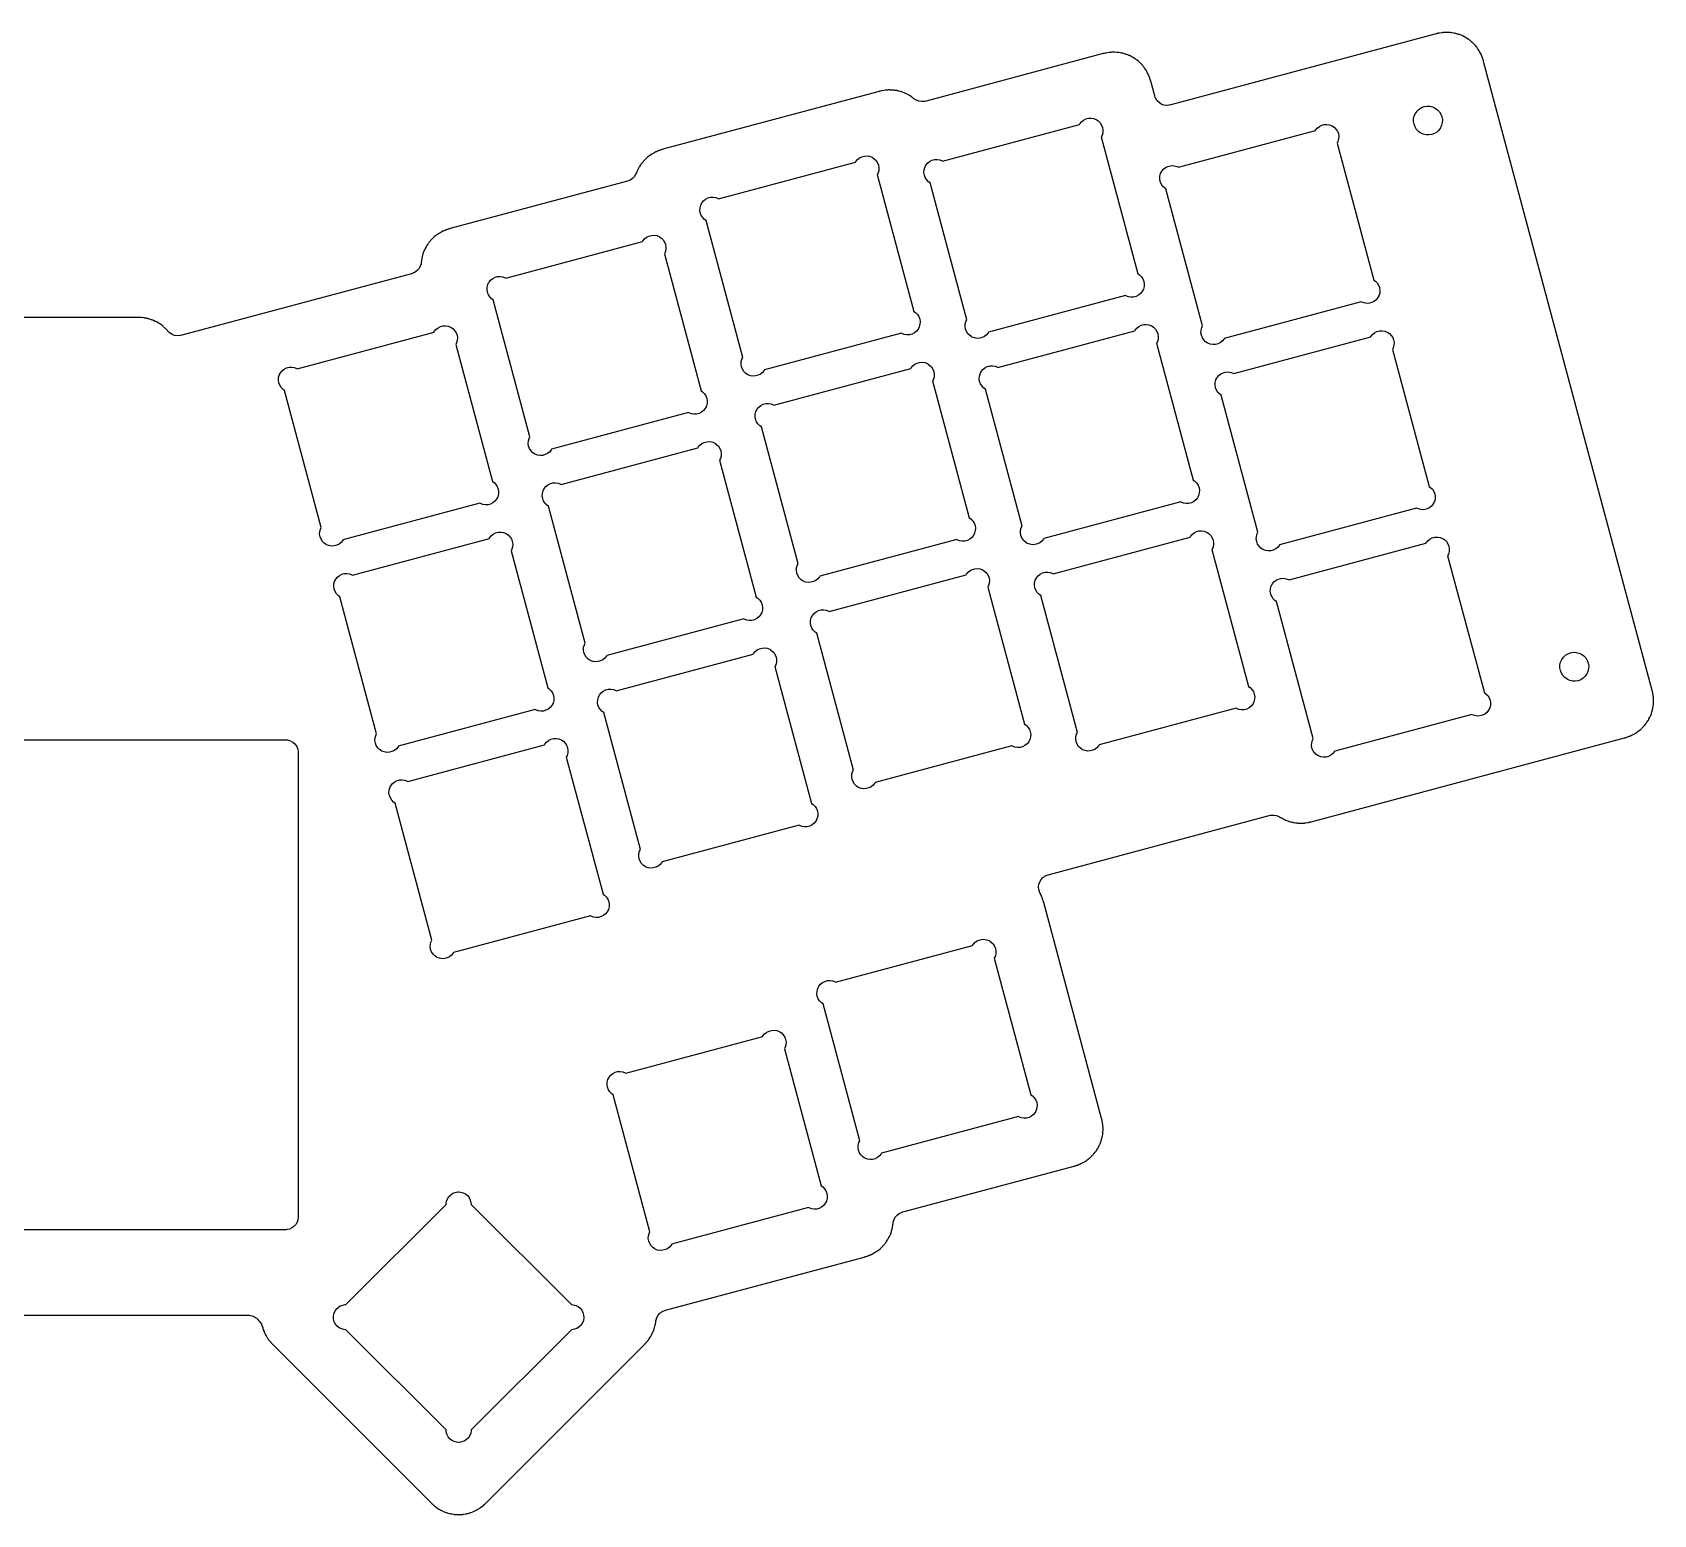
# Model space of a CAD drawing. Extents: x -129 to 129, y -30 to 88.
# Drawn here: x 0 to 129, y -30.2 to 87.8 of the extents above; entities that cross this region are included whole.
import ezdxf

# ---------------------------------------------------------------- set-up
doc = ezdxf.new("R2010")
doc.units = 0
doc.layers.get('0').update_dxf_attribs({"linetype": 'CONTINUOUS'})

msp = doc.modelspace()

# ---------------------------------------------------------------- linework, layer by layer
for points in [[(-17.1367, -14.3), (17.1236, -14.3), (17.2281, -14.3055), (17.2788, -14.3108), (17.4833, -14.3543), (17.6743, -14.4393), (17.6842, -14.445), (17.8337, -14.5507), (17.8532, -14.5674), (17.9109, -14.6207), (18.0034, -14.7132), (18.0735, -14.791), (18.1059, -14.831), (18.2198, -15.0064), (18.2312, -15.0288), (18.3061, -15.224), (18.3279, -15.3054), (18.3428, -15.3556), (18.359, -15.4054), (18.3764, -15.4547), (18.4325, -15.6007), (18.4525, -15.6491), (18.4738, -15.6969), (18.4963, -15.7441), (18.5852, -15.9185), (18.5974, -15.9417), (18.6099, -15.9647), (18.6227, -15.9875), (18.6512, -16.037), (18.6786, -16.0817), (18.7071, -16.1255), (18.7367, -16.1687), (18.7703, -16.2149), (18.786, -16.2359), (18.8019, -16.2567), (18.8181, -16.2772), (18.966, -16.4599), (18.9828, -16.48), (18.9998, -16.4999), (19.017, -16.5196), (19.0695, -16.5779), (19.0873, -16.5971), (19.1053, -16.6161), (19.1236, -16.6349), (31.7263, -29.2376), (31.7356, -29.2468), (31.745, -29.2559), (31.7545, -29.265), (31.7829, -29.292), (31.7925, -29.301), (31.8021, -29.3098), (31.8118, -29.3187), (31.8993, -29.3974), (31.909, -29.4061), (31.9189, -29.4148), (31.9288, -29.4233), (31.9586, -29.4488), (31.9686, -29.4573), (31.9787, -29.4656), (31.9888, -29.4739), (31.9992, -29.4823), (32.0197, -29.4985), (32.0405, -29.5145), (32.0615, -29.5301), (32.1249, -29.5762), (32.1463, -29.5913), (32.1679, -29.6062), (32.1897, -29.6207), (32.3538, -29.7273), (32.3984, -29.7547), (32.4437, -29.7808), (32.4897, -29.8058), (32.6291, -29.8768), (32.6763, -29.8993), (32.7241, -29.9206), (32.7725, -29.9406), (32.9185, -29.9967), (32.9678, -30.0142), (33.0176, -30.0303), (33.0678, -30.0452), (33.2189, -30.0857), (33.2698, -30.0979), (33.3209, -30.1088), (33.3724, -30.1183), (33.5269, -30.1428), (33.5788, -30.1496), (33.6308, -30.1551), (33.683, -30.1592), (33.8392, -30.1674), (33.8915, -30.1687), (33.9438, -30.1687), (33.9961, -30.1674), (34.1523, -30.1592), (34.2045, -30.1551), (34.2565, -30.1496), (34.3084, -30.1428), (34.4629, -30.1183), (34.5144, -30.1088), (34.5655, -30.0979), (34.6164, -30.0857), (34.7675, -30.0452), (34.8177, -30.0303), (34.8675, -30.0142), (34.9168, -29.9967), (35.0628, -29.9406), (35.1112, -29.9206), (35.159, -29.8993), (35.2062, -29.8768), (35.3806, -29.7879), (35.4038, -29.7757), (35.4268, -29.7633), (35.4496, -29.7505), (35.4977, -29.7227), (35.5423, -29.6954), (35.5862, -29.6669), (35.6293, -29.6372), (35.6742, -29.6046), (35.6952, -29.5889), (35.716, -29.573), (35.7365, -29.5568), (35.9192, -29.4089), (35.9393, -29.3921), (35.9592, -29.3751), (35.9789, -29.3579), (36.0372, -29.3054), (36.0564, -29.2876), (36.0754, -29.2696), (36.0942, -29.2513), (48.6969, -16.6486), (48.7061, -16.6393), (48.7152, -16.6299), (48.7243, -16.6205), (48.7513, -16.592), (48.7603, -16.5824), (48.7691, -16.5728), (48.778, -16.5632), (48.8567, -16.4757), (48.8654, -16.4659), (48.8741, -16.456), (48.8826, -16.4461), (48.9081, -16.4163), (48.9166, -16.4063), (48.9249, -16.3962), (48.9332, -16.3861), (48.9416, -16.3758), (48.9578, -16.3552), (48.9738, -16.3344), (48.9894, -16.3135), (49.0355, -16.25), (49.0506, -16.2286), (49.0655, -16.207), (49.08, -16.1853), (49.1866, -16.0211), (49.214, -15.9765), (49.2401, -15.9312), (49.2651, -15.8852), (49.3361, -15.7458), (49.3586, -15.6986), (49.3799, -15.6508), (49.3999, -15.6024), (49.456, -15.4564), (49.4735, -15.4071), (49.4896, -15.3573), (49.5045, -15.3071), (49.545, -15.1561), (49.5572, -15.1052), (49.5681, -15.054), (49.5776, -15.0025), (49.6021, -14.8481), (49.6065, -14.8145), (49.6198, -14.7371), (49.6318, -14.6807), (49.6964, -14.4819), (49.8009, -14.3009), (49.9408, -14.1455), (50.1099, -14.0226), (50.1188, -14.0175), (50.2849, -13.9409), (50.3092, -13.9323), (50.3842, -13.909), (66.2028, -9.67045), (66.2154, -9.66698), (66.228, -9.66343), (66.2406, -9.65979), (66.2783, -9.64864), (66.2908, -9.64484), (66.3033, -9.64096), (66.3158, -9.637), (66.4277, -9.60061), (66.4402, -9.59649), (66.4526, -9.59228), (66.4649, -9.58799), (66.5019, -9.57489), (66.5142, -9.57044), (66.5265, -9.56591), (66.5388, -9.5613), (66.5512, -9.55653), (66.5755, -9.54683), (66.5997, -9.53681), (66.6237, -9.52648), (66.6954, -9.49457), (66.7192, -9.48361), (66.7428, -9.47234), (66.7663, -9.46076), (66.9407, -9.37191), (66.9867, -9.34693), (67.032, -9.32078), (67.0766, -9.29342), (67.2078, -9.20824), (67.2509, -9.17859), (67.2932, -9.14785), (67.3348, -9.11598), (67.4563, -9.01755), (67.4961, -8.98355), (67.535, -8.94856), (67.573, -8.91252), (67.6836, -8.80193), (67.7196, -8.76395), (67.7546, -8.72508), (67.7886, -8.68527), (67.887, -8.56373), (67.9189, -8.5222), (67.9496, -8.47988), (67.9793, -8.43674), (68.0645, -8.30557), (68.0918, -8.26093), (68.118, -8.21564), (68.1429, -8.16963), (68.214, -8.03028), (68.2365, -7.98302), (68.2578, -7.93525), (68.2778, -7.88688), (68.3338, -7.74087), (68.3513, -7.69152), (68.3675, -7.64177), (68.3824, -7.59158), (68.4228, -7.44051), (68.4351, -7.3896), (68.4459, -7.33844), (68.4555, -7.28697), (68.4799, -7.13249), (68.4868, -7.08059), (68.4936, -7.01556), (68.4944, -7.01564), (68.5052, -6.93316), (68.5143, -6.88431), (68.5737, -6.68386), (68.6734, -6.50014), (68.8092, -6.34117), (68.975, -6.21391), (68.9781, -6.21203), (69.1545, -6.12648), (69.1908, -6.11309), (69.2781, -6.08536), (82.8992, -2.43558), (82.9118, -2.43211), (82.9244, -2.42856), (82.937, -2.42492), (82.9747, -2.41377), (82.9872, -2.40997), (82.9997, -2.40609), (83.0122, -2.40213), (83.1241, -2.36575), (83.1366, -2.36162), (83.149, -2.35741), (83.1613, -2.35312), (83.1983, -2.34002), (83.2106, -2.33557), (83.2229, -2.33104), (83.2352, -2.32643), (83.2476, -2.32166), (83.2719, -2.31196), (83.2961, -2.30195), (83.3201, -2.29161), (83.3918, -2.2597), (83.4156, -2.24874), (83.4392, -2.23747), (83.4627, -2.22589), (83.6371, -2.13704), (83.6831, -2.11206), (83.7284, -2.08591), (83.773, -2.05856), (83.9042, -1.97338), (83.9473, -1.94372), (83.9896, -1.91298), (84.0312, -1.88111), (84.1527, -1.78269), (84.1925, -1.74868), (84.2314, -1.71369), (84.2694, -1.67765), (84.38, -1.56706), (84.416, -1.52908), (84.451, -1.49022), (84.485, -1.45041), (84.5834, -1.32886), (84.6153, -1.28733), (84.646, -1.24502), (84.6757, -1.20187), (84.7609, -1.0707), (84.7882, -1.02606), (84.8144, -0.98077), (84.8393, -0.93476), (84.9103, -0.79541), (84.9329, -0.74816), (84.9542, -0.70038), (84.9742, -0.65201), (85.0302, -0.506), (85.0477, -0.45665), (85.0639, -0.40691), (85.0787, -0.35671), (85.1192, -0.20564), (85.1314, -0.15473), (85.1423, -0.10358), (85.1519, -0.0521), (85.1763, 0.10237), (85.1832, 0.15428), (85.1886, 0.20629), (85.1927, 0.25849), (85.203, 0.45393), (85.204, 0.48009), (85.2047, 0.50625), (85.205, 0.53243), (85.205, 0.58794), (85.2037, 0.64027), (85.2009, 0.6925), (85.1968, 0.74469), (85.191, 0.79989), (85.1879, 0.82589), (85.1845, 0.85184), (85.1808, 0.87775), (85.144, 1.10989), (85.1396, 1.13569), (85.1348, 1.16142), (85.1297, 1.1871), (85.1134, 1.26384), (85.1076, 1.28937), (85.1015, 1.31482), (85.095, 1.34019), (80.4821, 18.5558), (80.4801, 18.5633), (80.4752, 18.593), (80.4548, 18.6494), (80.4526, 18.6563), (80.4487, 18.6688), (80.4123, 18.7808), (80.4082, 18.7932), (80.404, 18.8056), (80.3997, 18.8179), (80.3866, 18.8549), (80.3821, 18.8673), (80.3776, 18.8795), (80.373, 18.8918), (80.3682, 18.9042), (80.3585, 18.9285), (80.3485, 18.9527), (80.3382, 18.9768), (80.3062, 19.0484), (80.2953, 19.0722), (80.284, 19.0958), (80.2724, 19.1193), (80.2003, 19.2609), (80.1674, 19.3322), (80.1446, 19.3874), (80.0852, 19.5878), (80.0688, 19.7962), (80.0961, 20.0035), (80.1659, 20.2006), (80.2751, 20.3788), (80.419, 20.5304), (80.5913, 20.6489), (80.6039, 20.6557), (80.7596, 20.7238), (80.7717, 20.7279), (80.8343, 20.7469), (98.4315, 25.4621), (98.5339, 25.4838), (98.5836, 25.4917), (98.7924, 25.5026), (98.9989, 25.4699), (99.1941, 25.395), (99.2389, 25.3722), (99.3296, 25.3198), (99.3605, 25.2998), (99.4051, 25.2724), (99.4504, 25.2462), (99.4964, 25.2213), (99.6358, 25.1503), (99.683, 25.1277), (99.7308, 25.1065), (99.7792, 25.0864), (99.9252, 25.0304), (99.9745, 25.0129), (100.024, 24.9967), (100.074, 24.9819), (100.226, 24.9414), (100.276, 24.9292), (100.328, 24.9183), (100.379, 24.9087), (100.534, 24.8843), (100.585, 24.8774), (100.637, 24.872), (100.69, 24.8679), (100.885, 24.8576), (100.911, 24.8566), (100.937, 24.8559), (100.964, 24.8556), (101.019, 24.8556), (101.071, 24.8569), (101.124, 24.8597), (101.176, 24.8638), (101.231, 24.8696), (101.257, 24.8727), (101.283, 24.8761), (101.309, 24.8798), (101.541, 24.9166), (101.567, 24.921), (101.593, 24.9258), (101.618, 24.9309), (101.695, 24.9472), (101.721, 24.953), (101.746, 24.9591), (101.771, 24.9656), (126.714, 31.649), (126.727, 31.6525), (126.74, 31.6561), (126.752, 31.6597), (126.79, 31.6708), (126.802, 31.6746), (126.815, 31.6785), (126.827, 31.6825), (126.939, 31.7189), (126.952, 31.723), (126.964, 31.7272), (126.977, 31.7315), (127.014, 31.7446), (127.026, 31.749), (127.038, 31.7536), (127.05, 31.7582), (127.063, 31.763), (127.087, 31.7727), (127.111, 31.7827), (127.135, 31.793), (127.207, 31.8249), (127.231, 31.8359), (127.254, 31.8471), (127.278, 31.8587), (127.452, 31.9476), (127.498, 31.9726), (127.544, 31.9987), (127.588, 32.0261), (127.719, 32.1112), (127.763, 32.1409), (127.805, 32.1716), (127.846, 32.2035), (127.968, 32.3019), (128.008, 32.3359), (128.047, 32.3709), (128.085, 32.407), (128.195, 32.5176), (128.231, 32.5555), (128.266, 32.5944), (128.3, 32.6342), (128.399, 32.7558), (128.431, 32.7973), (128.461, 32.8396), (128.491, 32.8827), (128.576, 33.0139), (128.603, 33.0586), (128.63, 33.1038), (128.655, 33.1499), (128.726, 33.2892), (128.748, 33.3365), (128.769, 33.3842), (128.789, 33.4326), (128.845, 33.5786), (128.863, 33.628), (128.879, 33.6777), (128.894, 33.7279), (128.934, 33.879), (128.947, 33.9299), (128.958, 33.981), (128.967, 34.0325), (128.992, 34.187), (128.998, 34.2389), (129.004, 34.2909), (129.008, 34.3431), (129.018, 34.5385), (129.019, 34.5647), (129.02, 34.5909), (129.02, 34.617), (129.02, 34.6726), (129.019, 34.7249), (129.016, 34.7771), (129.012, 34.8293), (129.006, 34.8845), (129.003, 34.9105), (129, 34.9365), (128.996, 34.9624), (128.959, 35.1945), (128.955, 35.2203), (128.95, 35.246), (128.945, 35.2717), (128.929, 35.3485), (128.923, 35.374), (128.917, 35.3994), (128.91, 35.4248), (115.497, 85.4819), (115.494, 85.4946), (115.49, 85.5072), (115.487, 85.5197), (115.476, 85.5574), (115.472, 85.5699), (115.468, 85.5824), (115.464, 85.5949), (115.428, 85.7069), (115.424, 85.7193), (115.419, 85.7317), (115.415, 85.744), (115.402, 85.781), (115.397, 85.7934), (115.393, 85.8056), (115.388, 85.8179), (115.384, 85.8303), (115.374, 85.8546), (115.364, 85.8788), (115.354, 85.9029), (115.322, 85.9745), (115.311, 85.9983), (115.299, 86.0219), (115.288, 86.0454), (115.199, 86.2198), (115.174, 86.2658), (115.148, 86.3111), (115.12, 86.3557), (115.035, 86.4869), (115.006, 86.53), (114.975, 86.5723), (114.943, 86.6139), (114.845, 86.7354), (114.811, 86.7752), (114.776, 86.8141), (114.74, 86.8521), (114.629, 86.9627), (114.591, 86.9987), (114.552, 87.0337), (114.512, 87.0677), (114.391, 87.1661), (114.349, 87.198), (114.307, 87.2287), (114.264, 87.2584), (114.133, 87.3436), (114.088, 87.3709), (114.043, 87.3971), (113.997, 87.4221), (113.857, 87.4931), (113.81, 87.5156), (113.762, 87.5369), (113.714, 87.5569), (113.568, 87.613), (113.519, 87.6304), (113.469, 87.6466), (113.419, 87.6615), (113.268, 87.7019), (113.217, 87.7142), (113.165, 87.725), (113.114, 87.7346), (112.96, 87.759), (112.908, 87.7659), (112.856, 87.7713), (112.803, 87.7755), (112.608, 87.7857), (112.582, 87.7867), (112.556, 87.7874), (112.529, 87.7878), (112.474, 87.7878), (112.422, 87.7864), (112.369, 87.7836), (112.317, 87.7795), (112.262, 87.7737), (112.236, 87.7707), (112.21, 87.7672), (112.184, 87.7635), (111.952, 87.7267), (111.926, 87.7223), (111.9, 87.7175), (111.875, 87.7124), (111.798, 87.6961), (111.773, 87.6903), (111.747, 87.6842), (111.722, 87.6778), (90.5981, 82.0177), (90.4957, 81.9959), (90.4482, 81.9884), (90.2394, 81.9775), (90.0329, 82.0102), (89.8377, 82.0851), (89.6624, 82.199), (89.5146, 82.3468), (89.4007, 82.5221), (89.3908, 82.5415), (89.3159, 82.7367), (89.0029, 83.9049), (88.9994, 83.9175), (88.9959, 83.9301), (88.9922, 83.9427), (88.9811, 83.9803), (88.9773, 83.9929), (88.9734, 84.0054), (88.9694, 84.0178), (88.9331, 84.1298), (88.9289, 84.1422), (88.9247, 84.1546), (88.9204, 84.167), (88.9073, 84.204), (88.9029, 84.2163), (88.8983, 84.2286), (88.8937, 84.2408), (88.889, 84.2533), (88.8793, 84.2776), (88.8692, 84.3018), (88.8589, 84.3258), (88.827, 84.3975), (88.816, 84.4212), (88.8048, 84.4449), (88.7932, 84.4684), (88.7043, 84.6427), (88.6794, 84.6887), (88.6532, 84.734), (88.6259, 84.7787), (88.5407, 84.9098), (88.511, 84.953), (88.4803, 84.9953), (88.4484, 85.0368), (88.35, 85.1584), (88.316, 85.1982), (88.281, 85.2371), (88.245, 85.275), (88.1344, 85.3856), (88.0964, 85.4217), (88.0575, 85.4567), (88.0177, 85.4907), (87.8962, 85.5891), (87.8546, 85.621), (87.8123, 85.6517), (87.7692, 85.6813), (87.638, 85.7665), (87.5934, 85.7939), (87.5481, 85.82), (87.5021, 85.845), (87.3627, 85.916), (87.3155, 85.9386), (87.2677, 85.9598), (87.2193, 85.9799), (87.0733, 86.0359), (87.024, 86.0534), (86.9742, 86.0696), (86.924, 86.0844), (86.7729, 86.1249), (86.722, 86.1371), (86.6709, 86.148), (86.6194, 86.1575), (86.4649, 86.182), (86.413, 86.1888), (86.361, 86.1943), (86.3088, 86.1984), (86.1134, 86.2087), (86.0872, 86.2097), (86.061, 86.2104), (86.0349, 86.2107), (85.9794, 86.2107), (85.927, 86.2093), (85.8748, 86.2066), (85.8226, 86.2025), (85.7674, 86.1967), (85.7414, 86.1936), (85.7155, 86.1902), (85.6896, 86.1864), (85.4574, 86.1497), (85.4316, 86.1452), (85.4059, 86.1405), (85.3802, 86.1354), (85.3035, 86.1191), (85.2779, 86.1133), (85.2525, 86.1072), (85.2271, 86.1007), (71.1168, 82.3199), (71.0144, 82.2981), (70.9647, 82.2902), (70.756, 82.2793), (70.5495, 82.312), (70.3543, 82.3869), (70.3329, 82.3978), (70.1576, 82.5117), (70.0659, 82.5859), (70.0244, 82.6178), (69.982, 82.6485), (69.9389, 82.6782), (69.8077, 82.7634), (69.7631, 82.7907), (69.7178, 82.8169), (69.6718, 82.8419), (69.5324, 82.9129), (69.4852, 82.9354), (69.4374, 82.9567), (69.389, 82.9767), (69.243, 83.0328), (69.1937, 83.0502), (69.1439, 83.0664), (69.0937, 83.0813), (68.9427, 83.1218), (68.8918, 83.134), (68.8406, 83.1448), (68.7891, 83.1544), (68.6347, 83.1789), (68.5827, 83.1857), (68.5307, 83.1912), (68.4785, 83.1953), (68.2831, 83.2055), (68.2569, 83.2065), (68.2308, 83.2072), (68.2046, 83.2076), (68.1491, 83.2076), (68.0968, 83.2062), (68.0445, 83.2035), (67.9923, 83.1993), (67.9371, 83.1935), (67.9111, 83.1905), (67.8852, 83.1871), (67.8593, 83.1833), (67.6271, 83.1465), (67.6013, 83.1421), (67.5756, 83.1373), (67.5499, 83.1322), (67.4732, 83.1159), (67.4477, 83.1101), (67.4222, 83.104), (67.3968, 83.0976), (50.1812, 78.4847), (50.1686, 78.4812), (50.156, 78.4776), (50.1434, 78.474), (50.1057, 78.4628), (50.0932, 78.459), (50.0807, 78.4552), (50.0682, 78.4512), (49.9563, 78.4148), (49.9438, 78.4107), (49.9314, 78.4065), (49.9191, 78.4022), (49.8821, 78.3891), (49.8698, 78.3846), (49.8575, 78.3801), (49.8452, 78.3755), (49.8328, 78.3707), (49.8085, 78.361), (49.7843, 78.351), (49.7603, 78.3407), (49.6886, 78.3088), (49.6648, 78.2978), (49.6412, 78.2865), (49.6177, 78.275), (49.4433, 78.1861), (49.3973, 78.1611), (49.352, 78.135), (49.3074, 78.1076), (49.1762, 78.0224), (49.1331, 77.9928), (49.0908, 77.9621), (49.0492, 77.9302), (48.9277, 77.8318), (48.8879, 77.7978), (48.849, 77.7628), (48.811, 77.7267), (48.7004, 77.6161), (48.6644, 77.5782), (48.6294, 77.5393), (48.5954, 77.4995), (48.497, 77.3779), (48.4651, 77.3364), (48.4344, 77.2941), (48.4047, 77.2509), (48.3195, 77.1198), (48.2922, 77.0751), (48.266, 77.0298), (48.2411, 76.9838), (48.1701, 76.8445), (48.1475, 76.7972), (48.1262, 76.7494), (48.1062, 76.7011), (48.0736, 76.6161), (48.031, 76.5205), (48.0082, 76.4756), (47.8943, 76.3003), (47.7465, 76.1525), (47.5711, 76.0386), (47.5498, 76.0277), (47.3546, 75.9528), (33.2381, 72.1703), (33.2255, 72.1668), (33.2129, 72.1633), (33.2003, 72.1597), (33.1627, 72.1485), (33.1502, 72.1447), (33.1377, 72.1408), (33.1252, 72.1369), (33.0132, 72.1005), (33.0008, 72.0964), (32.9884, 72.0921), (32.976, 72.0879), (32.939, 72.0748), (32.9267, 72.0703), (32.9144, 72.0658), (32.9022, 72.0612), (32.8898, 72.0564), (32.8655, 72.0467), (32.8413, 72.0367), (32.8172, 72.0263), (32.7455, 71.9944), (32.7218, 71.9835), (32.6982, 71.9722), (32.6747, 71.9606), (32.5003, 71.8718), (32.4543, 71.8468), (32.409, 71.8206), (32.3643, 71.7933), (32.2332, 71.7081), (32.19, 71.6785), (32.1477, 71.6477), (32.1062, 71.6158), (31.9846, 71.5174), (31.9448, 71.4834), (31.906, 71.4484), (31.868, 71.4124), (31.7574, 71.3018), (31.7214, 71.2638), (31.6864, 71.2249), (31.6524, 71.1851), (31.5539, 71.0636), (31.5221, 71.0221), (31.4913, 70.9797), (31.4617, 70.9366), (31.3765, 70.8054), (31.3491, 70.7608), (31.323, 70.7155), (31.298, 70.6695), (31.227, 70.5301), (31.2045, 70.4829), (31.1832, 70.4351), (31.1632, 70.3867), (31.1071, 70.2407), (31.0896, 70.1914), (31.0735, 70.1416), (31.0586, 70.0914), (31.0181, 69.9404), (31.0059, 69.8895), (30.995, 69.8383), (30.9855, 69.7868), (30.961, 69.6324), (30.9542, 69.5805), (30.9474, 69.5154), (30.9466, 69.5155), (30.9357, 69.433), (30.9267, 69.3842), (30.8673, 69.1837), (30.7675, 69), (30.6318, 68.841), (30.4659, 68.7138), (30.4628, 68.7119), (30.2865, 68.6263), (30.2502, 68.613), (30.1629, 68.5852), (11.879, 63.6861), (11.7766, 63.6643), (11.7275, 63.6565), (11.5187, 63.6456), (11.3122, 63.6783), (11.1171, 63.7532), (10.9417, 63.8671), (10.9207, 63.8841), (10.7896, 64.0118), (10.7681, 64.037), (10.6635, 64.1532), (10.6274, 64.1912), (10.5904, 64.2282), (10.5525, 64.2642), (10.4362, 64.3689), (10.3964, 64.4029), (10.3558, 64.4358), (10.3142, 64.4676), (10.1877, 64.5596), (10.1446, 64.5892), (10.1007, 64.6177), (10.0561, 64.6451), (9.92062, 64.7233), (9.87461, 64.7482), (9.82801, 64.772), (9.78076, 64.7945), (9.63788, 64.8581), (9.58951, 64.8782), (9.54069, 64.8969), (9.49134, 64.9144), (9.3052, 64.9749), (9.2802, 64.9826), (9.2551, 64.9901), (9.22991, 64.9972), (9.17629, 65.0115), (9.12539, 65.0238), (9.07423, 65.0346), (9.02275, 65.0442), (8.96793, 65.0529), (8.94202, 65.0566), (8.91607, 65.06), (8.89008, 65.0631), (8.65633, 65.0877), (8.63026, 65.0901), (8.60417, 65.0921), (8.57805, 65.0938), (8.4997, 65.0979), (8.47354, 65.099), (8.44738, 65.0997), (8.4212, 65.1), (-8.40175, 65.1)], [(-20.0976, 31.5), (20.1237, 31.5), (20.3316, 31.4781), (20.3529, 31.4736), (20.5517, 31.409), (20.7328, 31.3045), (20.8881, 31.1646), (21.011, 30.9955), (21.096, 30.8045), (21.1395, 30.6), (21.1445, 30.5521), (21.15, 30.4476), (21.15, -6.47365), (21.1281, -6.68156), (21.1236, -6.70288), (21.059, -6.9017), (20.9545, -7.08275), (20.8146, -7.23811), (20.6455, -7.36099), (20.4545, -7.44602), (20.25, -7.48949), (20.2021, -7.49452), (20.0976, -7.5), (-20.1237, -7.5)]]:
    msp.add_lwpolyline(points)
for points in [[(110.915, 79.6324), (110.696, 79.6836), (110.49, 79.7767), (110.307, 79.908), (110.153, 80.0725), (110.034, 80.264), (109.955, 80.475), (109.918, 80.6974), (109.925, 80.9227), (109.976, 81.1423), (110.069, 81.3476), (110.201, 81.5308), (110.365, 81.685), (110.557, 81.804), (110.768, 81.8834), (110.99, 81.9201), (111.215, 81.9128), (111.435, 81.8616), (111.64, 81.7685), (111.824, 81.6372), (111.978, 81.4727), (112.097, 81.2812), (112.176, 81.0702), (112.213, 80.8478), (112.206, 80.6225), (112.154, 80.4029), (112.061, 80.1976), (111.93, 80.0143), (111.765, 79.8602), (111.574, 79.7412), (111.363, 79.6618), (111.141, 79.6251)], [(74.9738, 63.4698), (74.7787, 63.5447), (74.7413, 63.569), (74.7306, 63.5662), (74.7274, 63.578), (74.6033, 63.6586), (74.4555, 63.8064), (74.3417, 63.9818), (74.2667, 64.1769), (74.234, 64.3834), (74.245, 64.5922), (74.2991, 64.7941), (74.3663, 64.926), (71.4456, 75.8259), (71.3215, 75.9065), (71.1737, 76.0544), (71.0598, 76.2297), (70.9849, 76.4249), (70.9522, 76.6314), (70.9631, 76.8401), (71.0173, 77.0421), (71.0844, 77.1739), (71.0813, 77.1857), (71.0919, 77.1886), (71.1122, 77.2283), (71.2437, 77.3908), (71.4062, 77.5224), (71.5925, 77.6173), (71.7944, 77.6714), (72.0032, 77.6823), (72.2097, 77.6496), (72.4048, 77.5747), (72.4422, 77.5504), (83.3399, 80.4704), (83.3601, 80.5102), (83.4917, 80.6726), (83.6541, 80.8042), (83.8404, 80.8991), (84.0423, 80.9532), (84.2511, 80.9641), (84.4576, 80.9314), (84.6528, 80.8565), (84.6902, 80.8322), (84.7008, 80.8351), (84.704, 80.8233), (84.8281, 80.7427), (84.9759, 80.5948), (85.0898, 80.4195), (85.1647, 80.2243), (85.1974, 80.0179), (85.1865, 79.8091), (85.1324, 79.6071), (85.0652, 79.4753), (87.9858, 68.5753), (88.1099, 68.4947), (88.2577, 68.3469), (88.3716, 68.1716), (88.4465, 67.9764), (88.4792, 67.7699), (88.4683, 67.5611), (88.4142, 67.3592), (88.347, 67.2274), (88.3502, 67.2155), (88.3395, 67.2127), (88.3193, 67.1729), (88.1877, 67.0105), (88.0252, 66.8789), (87.839, 66.784), (87.637, 66.7299), (87.4283, 66.7189), (87.2218, 66.7517), (87.0266, 66.8266), (86.9892, 66.8509), (76.0916, 63.9309), (76.0713, 63.8911), (75.9398, 63.7286), (75.7773, 63.5971), (75.591, 63.5022), (75.3891, 63.4481), (75.1803, 63.4371)], [(93.7411, 62.9763), (93.5459, 63.0512), (93.5085, 63.0755), (93.4978, 63.0727), (93.4947, 63.0845), (93.3705, 63.1651), (93.2227, 63.3129), (93.1089, 63.4883), (93.0339, 63.6834), (93.0012, 63.8899), (93.0122, 64.0987), (93.0663, 64.3006), (93.1335, 64.4325), (90.2128, 75.3324), (90.0887, 75.413), (89.9409, 75.5609), (89.827, 75.7362), (89.7521, 75.9314), (89.7194, 76.1378), (89.7304, 76.3466), (89.7845, 76.5486), (89.8516, 76.6804), (89.8485, 76.6922), (89.8591, 76.6951), (89.8794, 76.7348), (90.0109, 76.8973), (90.1734, 77.0289), (90.3597, 77.1238), (90.5616, 77.1779), (90.7704, 77.1888), (90.9769, 77.1561), (91.172, 77.0812), (91.2094, 77.0569), (102.107, 79.9769), (102.127, 80.0166), (102.259, 80.1791), (102.421, 80.3107), (102.608, 80.4056), (102.81, 80.4597), (103.018, 80.4706), (103.225, 80.4379), (103.42, 80.363), (103.457, 80.3387), (103.468, 80.3416), (103.471, 80.3298), (103.595, 80.2492), (103.743, 80.1013), (103.857, 79.926), (103.932, 79.7308), (103.965, 79.5243), (103.954, 79.3156), (103.9, 79.1136), (103.832, 78.9818), (106.753, 68.0818), (106.877, 68.0012), (107.025, 67.8534), (107.139, 67.6781), (107.214, 67.4829), (107.246, 67.2764), (107.235, 67.0676), (107.181, 66.8657), (107.114, 66.7339), (107.117, 66.722), (107.107, 66.7192), (107.086, 66.6794), (106.955, 66.517), (106.792, 66.3854), (106.606, 66.2905), (106.404, 66.2364), (106.195, 66.2254), (105.989, 66.2581), (105.794, 66.3331), (105.756, 66.3574), (94.8588, 63.4373), (94.8385, 63.3976), (94.707, 63.2351), (94.5445, 63.1036), (94.3582, 63.0087), (94.1563, 62.9546), (93.9475, 62.9436)], [(57.1436, 60.4667), (56.9484, 60.5416), (56.911, 60.5659), (56.9003, 60.563), (56.8972, 60.5749), (56.7731, 60.6555), (56.6252, 60.8033), (56.5114, 60.9786), (56.4365, 61.1738), (56.4038, 61.3803), (56.4147, 61.589), (56.4688, 61.791), (56.536, 61.9228), (53.6153, 72.8228), (53.4912, 72.9034), (53.3434, 73.0512), (53.2296, 73.2266), (53.1546, 73.4217), (53.1219, 73.6282), (53.1329, 73.837), (53.187, 74.0389), (53.2542, 74.1708), (53.251, 74.1826), (53.2616, 74.1854), (53.2819, 74.2252), (53.4135, 74.3877), (53.5759, 74.5192), (53.7622, 74.6141), (53.9641, 74.6682), (54.1729, 74.6792), (54.3794, 74.6465), (54.5745, 74.5716), (54.612, 74.5473), (65.5096, 77.4673), (65.5298, 77.507), (65.6614, 77.6695), (65.8239, 77.801), (66.0101, 77.896), (66.2121, 77.9501), (66.4208, 77.961), (66.6273, 77.9283), (66.8225, 77.8534), (66.8599, 77.8291), (66.8705, 77.8319), (66.8737, 77.8201), (66.9978, 77.7395), (67.1456, 77.5917), (67.2595, 77.4164), (67.3344, 77.2212), (67.3671, 77.0147), (67.3562, 76.8059), (67.3021, 76.604), (67.2349, 76.4722), (70.1555, 65.5722), (70.2796, 65.4916), (70.4275, 65.3438), (70.5413, 65.1684), (70.6162, 64.9732), (70.649, 64.7668), (70.638, 64.558), (70.5839, 64.3561), (70.5167, 64.2242), (70.5199, 64.2124), (70.5092, 64.2095), (70.489, 64.1698), (70.3574, 64.0073), (70.195, 63.8758), (70.0087, 63.7809), (69.8068, 63.7267), (69.598, 63.7158), (69.3915, 63.7485), (69.1963, 63.8234), (69.1589, 63.8477), (58.2613, 60.9277), (58.2411, 60.888), (58.1095, 60.7255), (57.947, 60.5939), (57.7608, 60.499), (57.5588, 60.4449), (57.35, 60.434)], [(40.2005, 54.1523), (40.0053, 54.2273), (39.9679, 54.2516), (39.9573, 54.2487), (39.9541, 54.2605), (39.83, 54.3411), (39.6822, 54.4889), (39.5683, 54.6643), (39.4934, 54.8594), (39.4607, 55.0659), (39.4716, 55.2747), (39.5258, 55.4766), (39.5929, 55.6085), (36.6723, 66.5085), (36.5482, 66.5891), (36.4004, 66.7369), (36.2865, 66.9122), (36.2116, 67.1074), (36.1789, 67.3139), (36.1898, 67.5226), (36.2439, 67.7246), (36.3111, 67.8564), (36.3079, 67.8683), (36.3186, 67.8711), (36.3388, 67.9108), (36.4704, 68.0733), (36.6329, 68.2049), (36.8191, 68.2998), (37.0211, 68.3539), (37.2298, 68.3648), (37.4363, 68.3321), (37.6315, 68.2572), (37.6689, 68.2329), (48.5665, 71.1529), (48.5868, 71.1927), (48.7183, 71.3551), (48.8808, 71.4867), (49.0671, 71.5816), (49.269, 71.6357), (49.4778, 71.6467), (49.6843, 71.614), (49.8794, 71.539), (49.9168, 71.5147), (49.9275, 71.5176), (49.9307, 71.5058), (50.0548, 71.4252), (50.2026, 71.2774), (50.3165, 71.102), (50.3914, 70.9068), (50.4241, 70.7004), (50.4131, 70.4916), (50.359, 70.2897), (50.2918, 70.1578), (53.2125, 59.2578), (53.3366, 59.1772), (53.4844, 59.0294), (53.5983, 58.8541), (53.6732, 58.6589), (53.7059, 58.4524), (53.695, 58.2437), (53.6409, 58.0417), (53.5737, 57.9099), (53.5768, 57.898), (53.5662, 57.8952), (53.5459, 57.8555), (53.4144, 57.693), (53.2519, 57.5614), (53.0656, 57.4665), (52.8637, 57.4124), (52.6549, 57.4015), (52.4485, 57.4342), (52.2533, 57.5091), (52.2159, 57.5334), (41.3183, 54.6134), (41.298, 54.5736), (41.1664, 54.4112), (41.004, 54.2796), (40.8177, 54.1847), (40.6158, 54.1306), (40.407, 54.1196)], [(79.3738, 47.0491), (79.1786, 47.124), (79.1412, 47.1483), (79.1305, 47.1454), (79.1274, 47.1573), (79.0033, 47.2379), (78.8554, 47.3857), (78.7416, 47.561), (78.6667, 47.7562), (78.634, 47.9627), (78.6449, 48.1714), (78.699, 48.3734), (78.7662, 48.5052), (75.8455, 59.4052), (75.7214, 59.4858), (75.5736, 59.6336), (75.4598, 59.809), (75.3848, 60.0041), (75.3521, 60.2106), (75.3631, 60.4194), (75.4172, 60.6213), (75.4844, 60.7532), (75.4812, 60.765), (75.4918, 60.7679), (75.5121, 60.8076), (75.6437, 60.9701), (75.8061, 61.1016), (75.9924, 61.1965), (76.1943, 61.2506), (76.4031, 61.2616), (76.6096, 61.2289), (76.8048, 61.154), (76.8422, 61.1297), (87.7398, 64.0497), (87.76, 64.0894), (87.8916, 64.2519), (88.0541, 64.3834), (88.2403, 64.4784), (88.4423, 64.5325), (88.651, 64.5434), (88.8575, 64.5107), (89.0527, 64.4358), (89.0901, 64.4115), (89.1007, 64.4143), (89.1039, 64.4025), (89.228, 64.3219), (89.3758, 64.1741), (89.4897, 63.9988), (89.5646, 63.8036), (89.5973, 63.5971), (89.5864, 63.3883), (89.5323, 63.1864), (89.4651, 63.0546), (92.3857, 52.1546), (92.5098, 52.074), (92.6577, 51.9262), (92.7715, 51.7508), (92.8465, 51.5557), (92.8792, 51.3492), (92.8682, 51.1404), (92.8141, 50.9385), (92.7469, 50.8066), (92.7501, 50.7948), (92.7394, 50.7919), (92.7192, 50.7522), (92.5876, 50.5897), (92.4252, 50.4582), (92.2389, 50.3633), (92.037, 50.3091), (91.8282, 50.2982), (91.6217, 50.3309), (91.4265, 50.4058), (91.3891, 50.4301), (80.4915, 47.5101), (80.4713, 47.4704), (80.3397, 47.3079), (80.1772, 47.1763), (79.991, 47.0814), (79.789, 47.0273), (79.5803, 47.0164)], [(23.6007, 46.9434), (23.4055, 47.0183), (23.3681, 47.0426), (23.3575, 47.0397), (23.3543, 47.0515), (23.2302, 47.1321), (23.0824, 47.28), (22.9685, 47.4553), (22.8936, 47.6505), (22.8609, 47.8569), (22.8718, 48.0657), (22.926, 48.2676), (22.9931, 48.3995), (20.0725, 59.2995), (19.9484, 59.3801), (19.8006, 59.5279), (19.6867, 59.7032), (19.6118, 59.8984), (19.5791, 60.1049), (19.59, 60.3137), (19.6441, 60.5156), (19.7113, 60.6474), (19.7081, 60.6593), (19.7188, 60.6621), (19.739, 60.7019), (19.8706, 60.8643), (20.0331, 60.9959), (20.2193, 61.0908), (20.4213, 61.1449), (20.63, 61.1558), (20.8365, 61.1231), (21.0317, 61.0482), (21.0691, 61.0239), (31.9667, 63.9439), (31.987, 63.9837), (32.1185, 64.1462), (32.281, 64.2777), (32.4673, 64.3726), (32.6692, 64.4267), (32.878, 64.4377), (33.0845, 64.405), (33.2796, 64.3301), (33.317, 64.3058), (33.3277, 64.3086), (33.3309, 64.2968), (33.455, 64.2162), (33.6028, 64.0684), (33.7167, 63.893), (33.7916, 63.6979), (33.8243, 63.4914), (33.8133, 63.2826), (33.7592, 63.0807), (33.692, 62.9488), (36.6127, 52.0488), (36.7368, 51.9683), (36.8846, 51.8204), (36.9985, 51.6451), (37.0734, 51.4499), (37.1061, 51.2434), (37.0952, 51.0347), (37.0411, 50.8327), (36.9739, 50.7009), (36.977, 50.6891), (36.9664, 50.6862), (36.9461, 50.6465), (36.8146, 50.484), (36.6521, 50.3524), (36.4658, 50.2575), (36.2639, 50.2034), (36.0551, 50.1925), (35.8487, 50.2252), (35.6535, 50.3001), (35.6161, 50.3244), (24.7185, 47.4044), (24.6982, 47.3646), (24.5666, 47.2022), (24.4042, 47.0706), (24.2179, 46.9757), (24.016, 46.9216), (23.8072, 46.9107)], [(98.141, 46.5556), (97.9458, 46.6305), (97.9084, 46.6548), (97.8977, 46.6519), (97.8946, 46.6638), (97.7705, 46.7444), (97.6226, 46.8922), (97.5088, 47.0675), (97.4339, 47.2627), (97.4012, 47.4692), (97.4121, 47.6779), (97.4662, 47.8799), (97.5334, 48.0117), (94.6128, 58.9117), (94.4886, 58.9923), (94.3408, 59.1401), (94.227, 59.3155), (94.152, 59.5106), (94.1193, 59.7171), (94.1303, 59.9259), (94.1844, 60.1278), (94.2516, 60.2597), (94.2484, 60.2715), (94.259, 60.2743), (94.2793, 60.3141), (94.4109, 60.4766), (94.5733, 60.6081), (94.7596, 60.703), (94.9615, 60.7571), (95.1703, 60.7681), (95.3768, 60.7354), (95.572, 60.6605), (95.6094, 60.6362), (106.507, 63.5562), (106.527, 63.5959), (106.659, 63.7584), (106.821, 63.8899), (107.008, 63.9849), (107.209, 64.039), (107.418, 64.0499), (107.625, 64.0172), (107.82, 63.9423), (107.857, 63.918), (107.868, 63.9208), (107.871, 63.909), (107.995, 63.8284), (108.143, 63.6806), (108.257, 63.5053), (108.332, 63.3101), (108.365, 63.1036), (108.354, 62.8948), (108.299, 62.6929), (108.232, 62.5611), (111.153, 51.6611), (111.277, 51.5805), (111.425, 51.4327), (111.539, 51.2573), (111.614, 51.0622), (111.646, 50.8557), (111.635, 50.6469), (111.581, 50.445), (111.514, 50.3131), (111.517, 50.3013), (111.507, 50.2984), (111.486, 50.2587), (111.355, 50.0962), (111.192, 49.9647), (111.006, 49.8698), (110.804, 49.8156), (110.595, 49.8047), (110.389, 49.8374), (110.194, 49.9123), (110.156, 49.9366), (99.2587, 47.0166), (99.2385, 46.9769), (99.1069, 46.8144), (98.9444, 46.6828), (98.7582, 46.5879), (98.5562, 46.5338), (98.3475, 46.5229)], [(61.5435, 44.0459), (61.3483, 44.1209), (61.3109, 44.1452), (61.3003, 44.1423), (61.2971, 44.1541), (61.173, 44.2347), (61.0252, 44.3825), (60.9113, 44.5579), (60.8364, 44.753), (60.8037, 44.9595), (60.8146, 45.1683), (60.8687, 45.3702), (60.9359, 45.5021), (58.0153, 56.4021), (57.8912, 56.4827), (57.7433, 56.6305), (57.6295, 56.8058), (57.5546, 57.001), (57.5219, 57.2075), (57.5328, 57.4162), (57.5869, 57.6182), (57.6541, 57.75), (57.6509, 57.7619), (57.6616, 57.7647), (57.6818, 57.8044), (57.8134, 57.9669), (57.9758, 58.0985), (58.1621, 58.1934), (58.364, 58.2475), (58.5728, 58.2584), (58.7793, 58.2257), (58.9745, 58.1508), (59.0119, 58.1265), (69.9095, 61.0465), (69.9298, 61.0863), (70.0613, 61.2487), (70.2238, 61.3803), (70.4101, 61.4752), (70.612, 61.5293), (70.8208, 61.5403), (71.0272, 61.5076), (71.2224, 61.4326), (71.2598, 61.4083), (71.2705, 61.4112), (71.2736, 61.3994), (71.3977, 61.3188), (71.5456, 61.171), (71.6594, 60.9956), (71.7343, 60.8004), (71.7671, 60.594), (71.7561, 60.3852), (71.702, 60.1833), (71.6348, 60.0514), (74.5555, 49.1514), (74.6796, 49.0708), (74.8274, 48.923), (74.9413, 48.7477), (75.0162, 48.5525), (75.0489, 48.346), (75.0379, 48.1373), (74.9838, 47.9353), (74.9166, 47.8035), (74.9198, 47.7916), (74.9092, 47.7888), (74.8889, 47.7491), (74.7574, 47.5866), (74.5949, 47.455), (74.4086, 47.3601), (74.2067, 47.306), (73.9979, 47.2951), (73.7914, 47.3278), (73.5963, 47.4027), (73.5589, 47.427), (62.6612, 44.507), (62.641, 44.4672), (62.5094, 44.3048), (62.3469, 44.1732), (62.1607, 44.0783), (61.9587, 44.0242), (61.75, 44.0132)], [(44.6004, 37.7316), (44.4053, 37.8065), (44.3679, 37.8308), (44.3572, 37.828), (44.354, 37.8398), (44.2299, 37.9204), (44.0821, 38.0682), (43.9683, 38.2435), (43.8933, 38.4387), (43.8606, 38.6452), (43.8716, 38.854), (43.9257, 39.0559), (43.9929, 39.1877), (41.0722, 50.0877), (40.9481, 50.1683), (40.8003, 50.3161), (40.6864, 50.4915), (40.6115, 50.6866), (40.5788, 50.8931), (40.5897, 51.1019), (40.6439, 51.3038), (40.711, 51.4357), (40.7079, 51.4475), (40.7185, 51.4504), (40.7388, 51.4901), (40.8703, 51.6526), (41.0328, 51.7841), (41.2191, 51.879), (41.421, 51.9332), (41.6298, 51.9441), (41.8363, 51.9114), (42.0314, 51.8365), (42.0688, 51.8122), (52.9665, 54.7322), (52.9867, 54.7719), (53.1183, 54.9344), (53.2807, 55.066), (53.467, 55.1609), (53.6689, 55.215), (53.8777, 55.2259), (54.0842, 55.1932), (54.2794, 55.1183), (54.3168, 55.094), (54.3274, 55.0969), (54.3306, 55.085), (54.4547, 55.0044), (54.6025, 54.8566), (54.7164, 54.6813), (54.7913, 54.4861), (54.824, 54.2796), (54.8131, 54.0709), (54.759, 53.8689), (54.6918, 53.7371), (57.6124, 42.8371), (57.7365, 42.7565), (57.8843, 42.6087), (57.9982, 42.4333), (58.0731, 42.2382), (58.1058, 42.0317), (58.0949, 41.8229), (58.0408, 41.621), (57.9736, 41.4891), (57.9768, 41.4773), (57.9661, 41.4745), (57.9459, 41.4347), (57.8143, 41.2722), (57.6518, 41.1407), (57.4656, 41.0458), (57.2636, 40.9917), (57.0549, 40.9807), (56.8484, 41.0134), (56.6532, 41.0883), (56.6158, 41.1126), (45.7182, 38.1926), (45.6979, 38.1529), (45.5664, 37.9904), (45.4039, 37.8589), (45.2176, 37.7639), (45.0157, 37.7098), (44.8069, 37.6989)], [(28.0006, 30.5226), (27.8055, 30.5975), (27.7681, 30.6218), (27.7574, 30.619), (27.7542, 30.6308), (27.6301, 30.7114), (27.4823, 30.8592), (27.3684, 31.0346), (27.2935, 31.2297), (27.2608, 31.4362), (27.2718, 31.645), (27.3259, 31.8469), (27.3931, 31.9788), (24.4724, 42.8787), (24.3483, 42.9593), (24.2005, 43.1072), (24.0866, 43.2825), (24.0117, 43.4777), (23.979, 43.6841), (23.9899, 43.8929), (24.044, 44.0948), (24.1112, 44.2267), (24.1081, 44.2385), (24.1187, 44.2414), (24.139, 44.2811), (24.2705, 44.4436), (24.433, 44.5752), (24.6193, 44.6701), (24.8212, 44.7242), (25.03, 44.7351), (25.2364, 44.7024), (25.4316, 44.6275), (25.469, 44.6032), (36.3667, 47.5232), (36.3869, 47.5629), (36.5185, 47.7254), (36.6809, 47.857), (36.8672, 47.9519), (37.0691, 48.006), (37.2779, 48.0169), (37.4844, 47.9842), (37.6796, 47.9093), (37.717, 47.885), (37.7276, 47.8879), (37.7308, 47.876), (37.8549, 47.7955), (38.0027, 47.6476), (38.1166, 47.4723), (38.1915, 47.2771), (38.2242, 47.0706), (38.2133, 46.8619), (38.1592, 46.6599), (38.092, 46.5281), (41.0126, 35.6281), (41.1367, 35.5475), (41.2845, 35.3997), (41.3984, 35.2244), (41.4733, 35.0292), (41.506, 34.8227), (41.4951, 34.6139), (41.441, 34.412), (41.3738, 34.2801), (41.377, 34.2683), (41.3663, 34.2655), (41.3461, 34.2257), (41.2145, 34.0633), (41.052, 33.9317), (40.8658, 33.8368), (40.6638, 33.7827), (40.4551, 33.7717), (40.2486, 33.8044), (40.0534, 33.8794), (40.016, 33.9037), (29.1184, 30.9836), (29.0981, 30.9439), (28.9666, 30.7814), (28.8041, 30.6499), (28.6178, 30.555), (28.4159, 30.5009), (28.2071, 30.4899)], [(83.7737, 30.6283), (83.5785, 30.7033), (83.5411, 30.7276), (83.5305, 30.7247), (83.5273, 30.7365), (83.4032, 30.8171), (83.2554, 30.965), (83.1415, 31.1403), (83.0666, 31.3355), (83.0339, 31.5419), (83.0448, 31.7507), (83.0989, 31.9526), (83.1661, 32.0845), (80.2455, 42.9845), (80.1214, 43.0651), (79.9735, 43.2129), (79.8597, 43.3882), (79.7848, 43.5834), (79.7521, 43.7899), (79.763, 43.9986), (79.8171, 44.2006), (79.8843, 44.3324), (79.8811, 44.3443), (79.8918, 44.3471), (79.912, 44.3869), (80.0436, 44.5493), (80.206, 44.6809), (80.3923, 44.7758), (80.5943, 44.8299), (80.803, 44.8408), (81.0095, 44.8081), (81.2047, 44.7332), (81.2421, 44.7089), (92.1397, 47.6289), (92.16, 47.6687), (92.2915, 47.8311), (92.454, 47.9627), (92.6403, 48.0576), (92.8422, 48.1117), (93.051, 48.1227), (93.2574, 48.09), (93.4526, 48.015), (93.49, 47.9908), (93.5007, 47.9936), (93.5038, 47.9818), (93.6279, 47.9012), (93.7758, 47.7534), (93.8896, 47.578), (93.9646, 47.3829), (93.9973, 47.1764), (93.9863, 46.9676), (93.9322, 46.7657), (93.865, 46.6338), (96.7857, 35.7338), (96.9098, 35.6532), (97.0576, 35.5054), (97.1715, 35.3301), (97.2464, 35.1349), (97.2791, 34.9284), (97.2681, 34.7197), (97.214, 34.5177), (97.1469, 34.3859), (97.15, 34.3741), (97.1394, 34.3712), (97.1191, 34.3315), (96.9876, 34.169), (96.8251, 34.0374), (96.6388, 33.9425), (96.4369, 33.8884), (96.2281, 33.8775), (96.0216, 33.9102), (95.8265, 33.9851), (95.7891, 34.0094), (84.8914, 31.0894), (84.8712, 31.0496), (84.7396, 30.8872), (84.5772, 30.7556), (84.3909, 30.6607), (84.1889, 30.6066), (83.9802, 30.5956)], [(102.541, 30.1348), (102.346, 30.2098), (102.308, 30.2341), (102.298, 30.2312), (102.295, 30.243), (102.17, 30.3236), (102.023, 30.4714), (101.909, 30.6468), (101.834, 30.8419), (101.801, 31.0484), (101.812, 31.2572), (101.866, 31.4591), (101.933, 31.591), (99.0127, 42.491), (98.8886, 42.5716), (98.7407, 42.7194), (98.6269, 42.8947), (98.552, 43.0899), (98.5193, 43.2964), (98.5302, 43.5051), (98.5843, 43.7071), (98.6515, 43.8389), (98.6483, 43.8508), (98.659, 43.8536), (98.6792, 43.8933), (98.8108, 44.0558), (98.9733, 44.1874), (99.1595, 44.2823), (99.3615, 44.3364), (99.5702, 44.3473), (99.7767, 44.3146), (99.9719, 44.2397), (100.009, 44.2154), (110.907, 47.1354), (110.927, 47.1752), (111.059, 47.3376), (111.221, 47.4692), (111.407, 47.5641), (111.609, 47.6182), (111.818, 47.6292), (112.025, 47.5965), (112.22, 47.5215), (112.257, 47.4972), (112.268, 47.5001), (112.271, 47.4883), (112.395, 47.4077), (112.543, 47.2599), (112.657, 47.0845), (112.732, 46.8894), (112.764, 46.6829), (112.754, 46.4741), (112.699, 46.2722), (112.632, 46.1403), (115.553, 35.2403), (115.677, 35.1597), (115.825, 35.0119), (115.939, 34.8366), (116.014, 34.6414), (116.046, 34.4349), (116.035, 34.2262), (115.981, 34.0242), (115.914, 33.8924), (115.917, 33.8805), (115.907, 33.8777), (115.886, 33.838), (115.755, 33.6755), (115.592, 33.5439), (115.406, 33.449), (115.204, 33.3949), (114.995, 33.384), (114.789, 33.4167), (114.594, 33.4916), (114.556, 33.5159), (103.659, 30.5959), (103.638, 30.5561), (103.507, 30.3937), (103.344, 30.2621), (103.158, 30.1672), (102.956, 30.1131), (102.747, 30.1021)], [(65.9434, 27.6252), (65.7482, 27.7001), (65.7108, 27.7244), (65.7002, 27.7216), (65.697, 27.7334), (65.5729, 27.814), (65.4251, 27.9618), (65.3112, 28.1371), (65.2363, 28.3323), (65.2036, 28.5388), (65.2145, 28.7476), (65.2687, 28.9495), (65.3358, 29.0813), (62.4152, 39.9813), (62.2911, 40.0619), (62.1433, 40.2097), (62.0294, 40.3851), (61.9545, 40.5802), (61.9218, 40.7867), (61.9327, 40.9955), (61.9868, 41.1974), (62.054, 41.3293), (62.0508, 41.3411), (62.0615, 41.344), (62.0817, 41.3837), (62.2133, 41.5462), (62.3758, 41.6777), (62.562, 41.7726), (62.764, 41.8268), (62.9727, 41.8377), (63.1792, 41.805), (63.3744, 41.7301), (63.4118, 41.7058), (74.3094, 44.6258), (74.3297, 44.6655), (74.4612, 44.828), (74.6237, 44.9596), (74.81, 45.0545), (75.0119, 45.1086), (75.2207, 45.1195), (75.4272, 45.0868), (75.6223, 45.0119), (75.6597, 44.9876), (75.6704, 44.9905), (75.6736, 44.9786), (75.7977, 44.898), (75.9455, 44.7502), (76.0594, 44.5749), (76.1343, 44.3797), (76.167, 44.1732), (76.156, 43.9645), (76.1019, 43.7625), (76.0347, 43.6307), (78.9554, 32.7307), (79.0795, 32.6501), (79.2273, 32.5023), (79.3412, 32.3269), (79.4161, 32.1318), (79.4488, 31.9253), (79.4379, 31.7165), (79.3838, 31.5146), (79.3166, 31.3827), (79.3197, 31.3709), (79.3091, 31.3681), (79.2888, 31.3283), (79.1573, 31.1658), (78.9948, 31.0343), (78.8085, 30.9394), (78.6066, 30.8853), (78.3978, 30.8743), (78.1914, 30.907), (77.9962, 30.9819), (77.9588, 31.0062), (67.0611, 28.0862), (67.0409, 28.0465), (66.9093, 27.884), (66.7469, 27.7525), (66.5606, 27.6575), (66.3587, 27.6034), (66.1499, 27.5925)], [(49.0004, 21.3109), (48.8052, 21.3858), (48.7678, 21.4101), (48.7571, 21.4072), (48.754, 21.419), (48.6299, 21.4996), (48.482, 21.6475), (48.3682, 21.8228), (48.2933, 22.018), (48.2606, 22.2245), (48.2715, 22.4332), (48.3256, 22.6352), (48.3928, 22.767), (45.4721, 33.667), (45.348, 33.7476), (45.2002, 33.8954), (45.0863, 34.0707), (45.0114, 34.2659), (44.9787, 34.4724), (44.9897, 34.6812), (45.0438, 34.8831), (45.111, 35.0149), (45.1078, 35.0268), (45.1184, 35.0296), (45.1387, 35.0694), (45.2702, 35.2318), (45.4327, 35.3634), (45.619, 35.4583), (45.8209, 35.5124), (46.0297, 35.5234), (46.2362, 35.4907), (46.4313, 35.4157), (46.4688, 35.3914), (57.3664, 38.3115), (57.3866, 38.3512), (57.5182, 38.5137), (57.6807, 38.6452), (57.8669, 38.7401), (58.0689, 38.7942), (58.2776, 38.8052), (58.4841, 38.7725), (58.6793, 38.6976), (58.7167, 38.6733), (58.7273, 38.6761), (58.7305, 38.6643), (58.8546, 38.5837), (59.0024, 38.4359), (59.1163, 38.2605), (59.1912, 38.0654), (59.2239, 37.8589), (59.213, 37.6501), (59.1589, 37.4482), (59.0917, 37.3163), (62.0123, 26.4164), (62.1364, 26.3358), (62.2843, 26.1879), (62.3981, 26.0126), (62.473, 25.8174), (62.5058, 25.6109), (62.4948, 25.4022), (62.4407, 25.2002), (62.3735, 25.0684), (62.3767, 25.0566), (62.366, 25.0537), (62.3458, 25.014), (62.2142, 24.8515), (62.0518, 24.7199), (61.8655, 24.625), (61.6636, 24.5709), (61.4548, 24.56), (61.2483, 24.5927), (61.0531, 24.6676), (61.0157, 24.6919), (50.1181, 21.7719), (50.0979, 21.7321), (49.9663, 21.5697), (49.8038, 21.4381), (49.6175, 21.3432), (49.4156, 21.2891), (49.2068, 21.2782)], [(122.562, 36.1658), (122.343, 36.217), (122.137, 36.31), (121.954, 36.4413), (121.8, 36.6059), (121.681, 36.7973), (121.601, 37.0083), (121.565, 37.2307), (121.572, 37.456), (121.623, 37.6756), (121.716, 37.8809), (121.848, 38.0642), (122.012, 38.2183), (122.204, 38.3373), (122.415, 38.4167), (122.637, 38.4535), (122.862, 38.4461), (123.082, 38.3949), (123.287, 38.3019), (123.47, 38.1705), (123.625, 38.006), (123.744, 37.8146), (123.823, 37.6036), (123.86, 37.3811), (123.852, 37.1558), (123.801, 36.9363), (123.708, 36.7309), (123.577, 36.5477), (123.412, 36.3936), (123.221, 36.2745), (123.01, 36.1951), (122.787, 36.1584)], [(32.4006, 14.1019), (32.2054, 14.1768), (32.168, 14.2011), (32.1573, 14.1982), (32.1542, 14.2101), (32.0301, 14.2907), (31.8822, 14.4385), (31.7684, 14.6138), (31.6935, 14.809), (31.6608, 15.0155), (31.6717, 15.2242), (31.7258, 15.4262), (31.793, 15.558), (28.8723, 26.458), (28.7482, 26.5386), (28.6004, 26.6864), (28.4865, 26.8618), (28.4116, 27.0569), (28.3789, 27.2634), (28.3899, 27.4722), (28.444, 27.6741), (28.5112, 27.806), (28.508, 27.8178), (28.5186, 27.8206), (28.5389, 27.8604), (28.6704, 28.0228), (28.8329, 28.1544), (29.0192, 28.2493), (29.2211, 28.3034), (29.4299, 28.3144), (29.6364, 28.2817), (29.8315, 28.2067), (29.869, 28.1825), (40.7666, 31.1025), (40.7868, 31.1422), (40.9184, 31.3047), (41.0809, 31.4362), (41.2671, 31.5311), (41.4691, 31.5853), (41.6778, 31.5962), (41.8843, 31.5635), (42.0795, 31.4886), (42.1169, 31.4643), (42.1275, 31.4671), (42.1307, 31.4553), (42.2548, 31.3747), (42.4026, 31.2269), (42.5165, 31.0516), (42.5914, 30.8564), (42.6241, 30.6499), (42.6132, 30.4411), (42.5591, 30.2392), (42.4919, 30.1073), (45.4125, 19.2074), (45.5366, 19.1268), (45.6845, 18.9789), (45.7983, 18.8036), (45.8732, 18.6084), (45.9059, 18.402), (45.895, 18.1932), (45.8409, 17.9913), (45.7737, 17.8594), (45.7769, 17.8476), (45.7662, 17.8447), (45.746, 17.805), (45.6144, 17.6425), (45.452, 17.511), (45.2657, 17.416), (45.0638, 17.3619), (44.855, 17.351), (44.6485, 17.3837), (44.4533, 17.4586), (44.4159, 17.4829), (33.5183, 14.5629), (33.4981, 14.5232), (33.3665, 14.3607), (33.204, 14.2291), (33.0177, 14.1342), (32.8158, 14.0801), (32.607, 14.0692)], [(66.4531, -1.87922), (66.2579, -1.80431), (66.2205, -1.78001), (66.2099, -1.78287), (66.2067, -1.77104), (66.0826, -1.69044), (65.9348, -1.54262), (65.8209, -1.36729), (65.746, -1.17212), (65.7133, -0.96564), (65.7242, -0.75686), (65.7783, -0.55493), (65.8455, -0.42308), (62.9249, 10.4769), (62.8008, 10.5575), (62.6529, 10.7053), (62.5391, 10.8807), (62.4642, 11.0758), (62.4314, 11.2823), (62.4424, 11.4911), (62.4965, 11.693), (62.5637, 11.8249), (62.5605, 11.8367), (62.5712, 11.8395), (62.5914, 11.8793), (62.723, 12.0417), (62.8854, 12.1733), (63.0717, 12.2682), (63.2736, 12.3223), (63.4824, 12.3333), (63.6889, 12.3006), (63.8841, 12.2256), (63.9215, 12.2014), (74.8191, 15.1214), (74.8393, 15.1611), (74.9709, 15.3236), (75.1334, 15.4551), (75.3197, 15.55), (75.5216, 15.6042), (75.7304, 15.6151), (75.9368, 15.5824), (76.132, 15.5075), (76.1694, 15.4832), (76.1801, 15.486), (76.1832, 15.4742), (76.3073, 15.3936), (76.4552, 15.2458), (76.569, 15.0705), (76.6439, 14.8753), (76.6766, 14.6688), (76.6657, 14.46), (76.6116, 14.2581), (76.5444, 14.1262), (79.4651, 3.22627), (79.5892, 3.14567), (79.737, 2.99785), (79.8509, 2.82252), (79.9258, 2.62735), (79.9585, 2.42086), (79.9475, 2.21209), (79.8934, 2.01016), (79.8262, 1.87831), (79.8294, 1.86648), (79.8188, 1.86363), (79.7985, 1.82389), (79.667, 1.66142), (79.5045, 1.52986), (79.3182, 1.43495), (79.1163, 1.38084), (78.9075, 1.3699), (78.701, 1.4026), (78.5059, 1.47752), (78.4684, 1.50181), (67.5708, -1.4182), (67.5506, -1.45794), (67.419, -1.62041), (67.2565, -1.75197), (67.0703, -1.84688), (66.8683, -1.90099), (66.6596, -1.91193)], [(49.7567, -9.11409), (49.5615, -9.03917), (49.5241, -9.01488), (49.5135, -9.01773), (49.5103, -9.00591), (49.3862, -8.92531), (49.2384, -8.77749), (49.1245, -8.60216), (49.0496, -8.40698), (49.0169, -8.2005), (49.0278, -7.99173), (49.0819, -7.7898), (49.1491, -7.65795), (46.2285, 3.24203), (46.1044, 3.32263), (45.9565, 3.47045), (45.8427, 3.64578), (45.7678, 3.84095), (45.7351, 4.04744), (45.746, 4.25621), (45.8001, 4.45814), (45.8673, 4.58999), (45.8641, 4.60182), (45.8748, 4.60467), (45.895, 4.64441), (46.0266, 4.80688), (46.189, 4.93844), (46.3753, 5.03335), (46.5773, 5.08746), (46.786, 5.0984), (46.9925, 5.0657), (47.1877, 4.99078), (47.2251, 4.96649), (58.1227, 7.8865), (58.143, 7.92624), (58.2745, 8.08871), (58.437, 8.22027), (58.6233, 8.31518), (58.8252, 8.36929), (59.034, 8.38023), (59.2404, 8.34753), (59.4356, 8.27261), (59.473, 8.24831), (59.4837, 8.25117), (59.4868, 8.23934), (59.6109, 8.15875), (59.7588, 8.01092), (59.8726, 7.83559), (59.9475, 7.64042), (59.9803, 7.43394), (59.9693, 7.22516), (59.9152, 7.02323), (59.848, 6.89138), (62.7687, -4.0086), (62.8928, -4.08919), (63.0406, -4.23702), (63.1545, -4.41235), (63.2294, -4.60752), (63.2621, -4.814), (63.2511, -5.02277), (63.197, -5.22471), (63.1298, -5.35656), (63.133, -5.36839), (63.1224, -5.37124), (63.1021, -5.41098), (62.9706, -5.57345), (62.8081, -5.70501), (62.6218, -5.79992), (62.4199, -5.85403), (62.2111, -5.86497), (62.0046, -5.83227), (61.8095, -5.75735), (61.7721, -5.73306), (50.8744, -8.65307), (50.8542, -8.6928), (50.7226, -8.85527), (50.5601, -8.98684), (50.3739, -9.08175), (50.1719, -9.13585), (49.9632, -9.1468)], [(33.9085, -24.4194), (33.7607, -24.4116), (33.5587, -24.3575), (33.3725, -24.2626), (33.21, -24.131), (33.0784, -23.9686), (32.9835, -23.7823), (32.9294, -23.5804), (32.9217, -23.4326), (24.9423, -15.4532), (24.7946, -15.4455), (24.5926, -15.3914), (24.4064, -15.2965), (24.2439, -15.1649), (24.1123, -15.0025), (24.0174, -14.8162), (23.9633, -14.6142), (23.9556, -14.4665), (23.9469, -14.4578), (23.9547, -14.45), (23.9524, -14.4055), (23.9851, -14.199), (24.06, -14.0038), (24.1739, -13.8285), (24.3217, -13.6807), (24.497, -13.5668), (24.6922, -13.4919), (24.8987, -13.4592), (24.9432, -13.4615), (32.9208, -5.4839), (32.9185, -5.43936), (32.9512, -5.23288), (33.0261, -5.03771), (33.14, -4.86238), (33.2878, -4.71455), (33.4631, -4.60069), (33.6583, -4.52577), (33.8648, -4.49307), (33.9093, -4.4954), (33.9171, -4.48761), (33.9258, -4.49627), (34.0736, -4.50401), (34.2755, -4.55812), (34.4618, -4.65303), (34.6242, -4.78459), (34.7558, -4.94706), (34.8507, -5.13333), (34.9048, -5.33526), (34.9126, -5.48304), (42.8919, -13.4624), (43.0397, -13.4701), (43.2416, -13.5242), (43.4279, -13.6191), (43.5903, -13.7507), (43.7219, -13.9132), (43.8168, -14.0994), (43.8709, -14.3014), (43.8787, -14.4492), (43.8873, -14.4578), (43.8795, -14.4656), (43.8819, -14.5101), (43.8492, -14.7166), (43.7742, -14.9118), (43.6604, -15.0871), (43.5126, -15.235), (43.3372, -15.3488), (43.1421, -15.4237), (42.9356, -15.4564), (42.891, -15.4541), (34.9134, -23.4317), (34.9157, -23.4763), (34.883, -23.6827), (34.8081, -23.8779), (34.6943, -24.0532), (34.5464, -24.2011), (34.3711, -24.3149), (34.1759, -24.3899), (33.9695, -24.4226), (33.9249, -24.4202), (33.9171, -24.428)]]:
    msp.add_lwpolyline(points, close=True)

doc.saveas('drawing.dxf')
